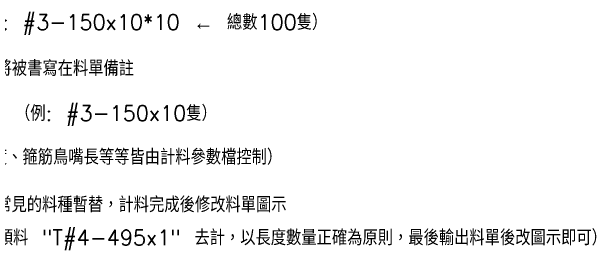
# Model space of a CAD drawing. Header units: centimetres. Extents: x 5610 to 9713, y -3338 to -105.
# Drawn here: x 7418 to 9713, y -3333 to -2395 of the extents above; entities that cross this region are included whole.
import ezdxf
from ezdxf.enums import TextEntityAlignment as Align

# ---------------------------------------------------------------- set-up
doc = ezdxf.new("R2010")
doc.units = ezdxf.units.CM
doc.layers.add('1', color=1, linetype='Continuous')
doc.styles.add('txt', font='txt.shx', dxfattribs={"height": 0.2, "bigfont": 'chineset.shx'})

msp = doc.modelspace()

# ---------------------------------------------------------------- texts
at = {"layer": '1', "color": 3, "style": 'txt'}
for s, p in [('（例: #3-150x10*10 ← 總數100隻）', (7959.025, -2436.63)), ('（例: #3-150x10隻）', (7827.036, -2794.465)), ('（繫筋角度、箍筋鳥嘴長等等皆由計料參數檔控制）', (7789.853, -2966.481)), ('（例: 異型箍    總長495，則以單T頭料 "T#4-495x1" 去計，以長度數量正確為原則，最後輸出料單後改圖示即可）', (7971.978, -3283.408))]:
    msp.add_text(s, height=60, dxfattribs=at).set_placement(p, align=Align.MIDDLE_CENTER)
at = {"layer": '1', "color": 2, "style": 'txt'}
for s, p in [('3. 除了此表的特殊字串之外，寫在最左方的文字將被書寫在料單備註', (6962.884, -2617.904)), ('5. 如有此表以外的計料需求，建議以其中一個不常見的料種暫替，計料完成後修改料單圖示', (7261.634, -3153.688))]:
    msp.add_text(s, height=60, dxfattribs=at).set_placement(p, align=Align.MIDDLE_CENTER)

doc.saveas('drawing.dxf')
